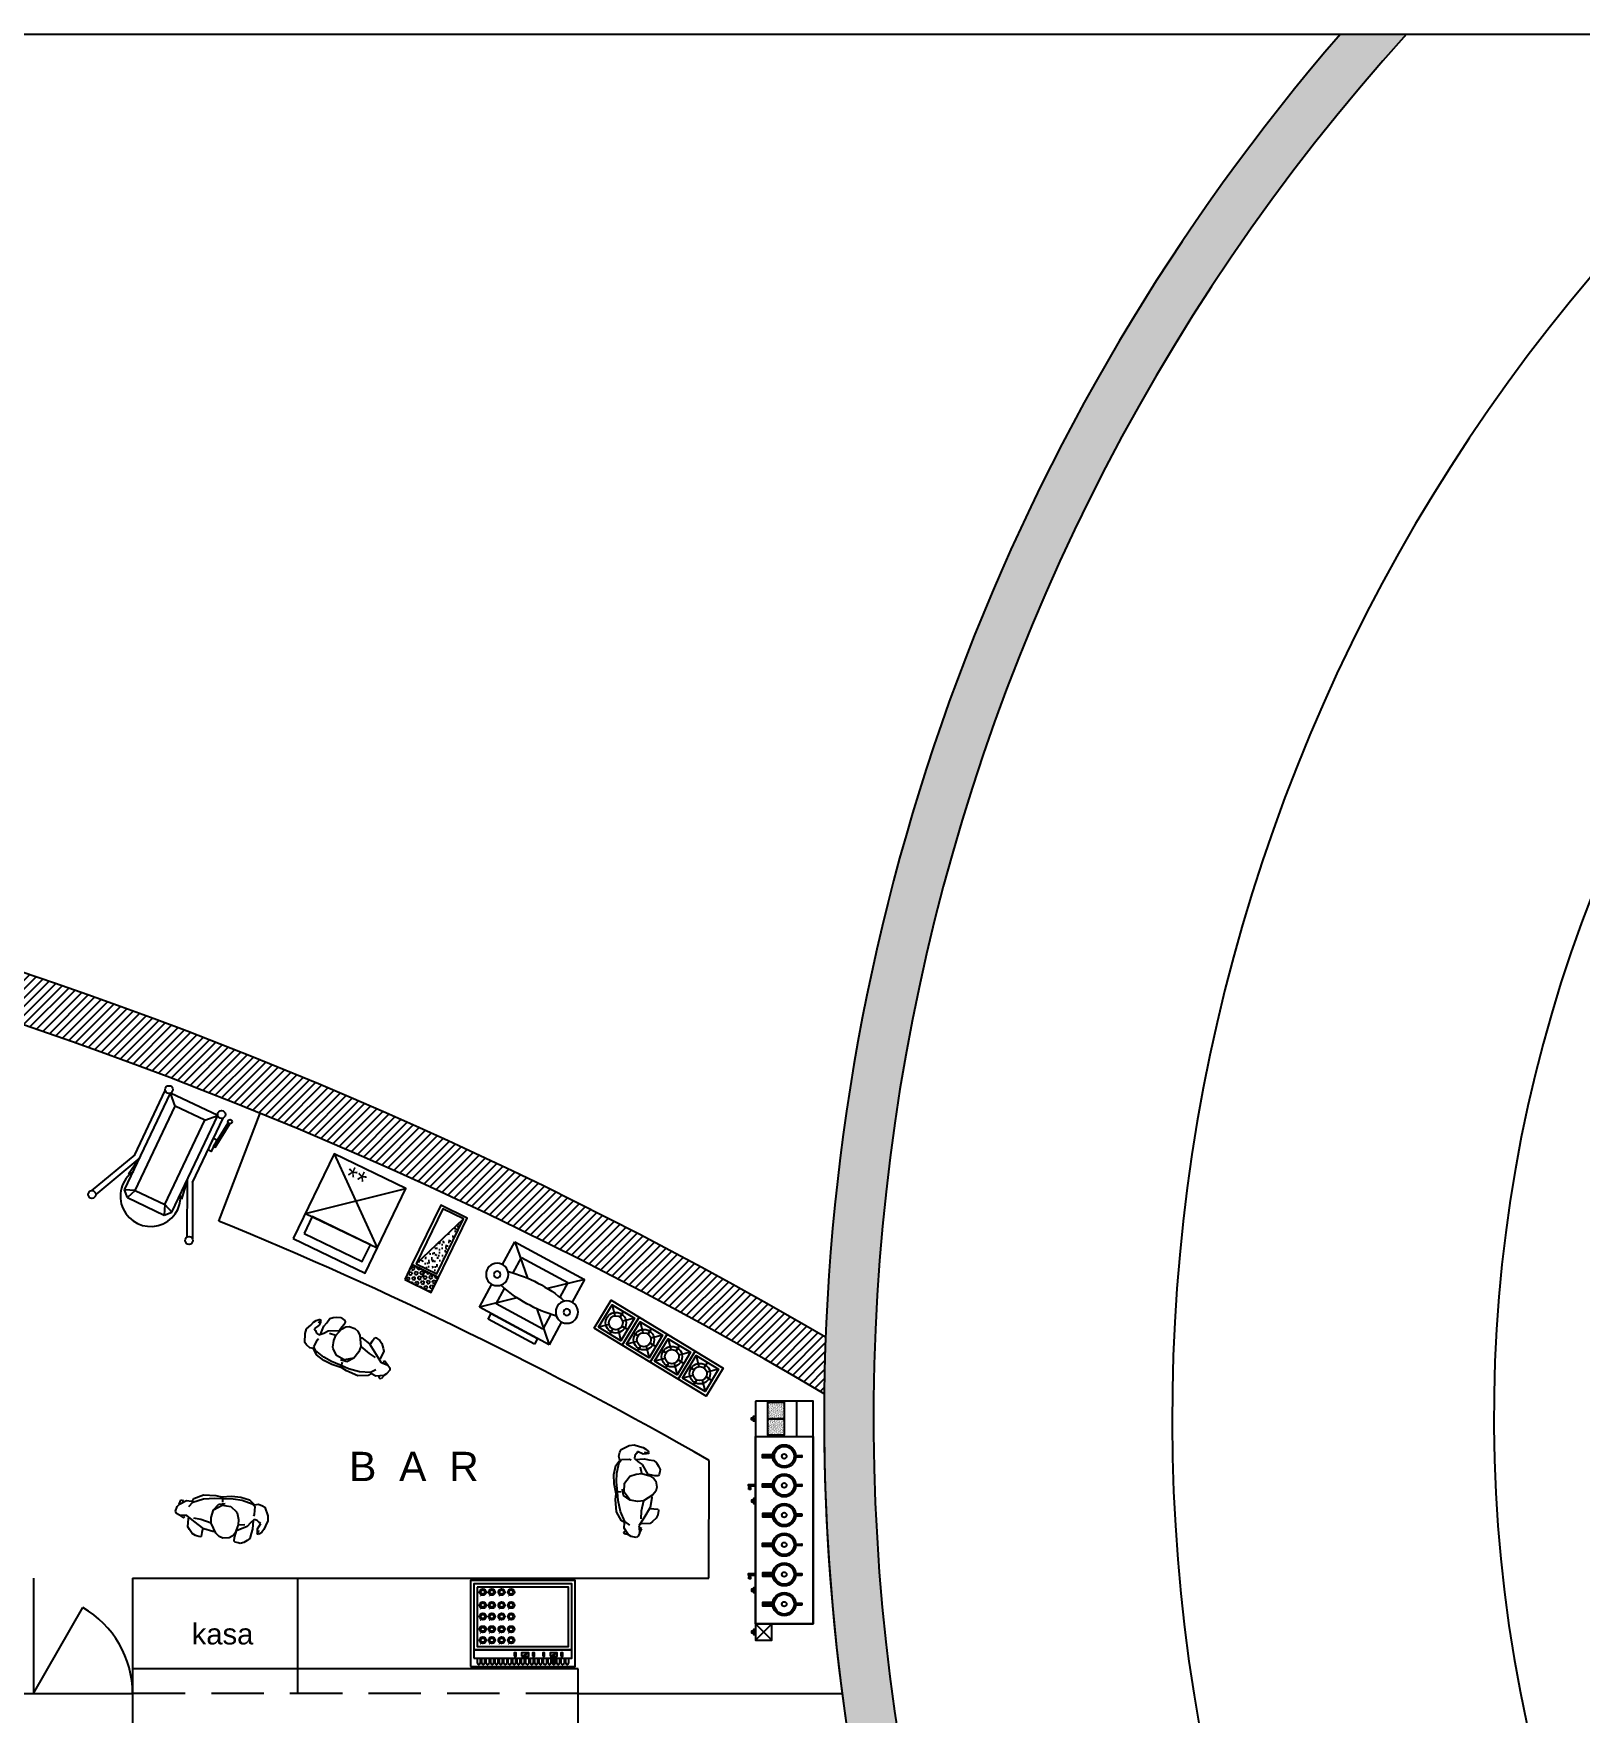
# Model space of a CAD drawing. Header units: millimetres. Extents: x 45 to 25350, y 77 to 5059.
# Drawn here: x 3188 to 4126, y 4040 to 5059 of the extents above; entities that cross this region are included whole.
import ezdxf

# ---------------------------------------------------------------- set-up
doc = ezdxf.new("R2010")
doc.units = ezdxf.units.MM
doc.header["$LTSCALE"] = 5
doc.linetypes.add('DASHED2', pattern=[9.524999999999999, 6.35, -3.175])
for name, color, linetype in [('a_p4', 4, 'Continuous'), ('a_p5', 5, 'Continuous'), ('a_p8', 8, 'Continuous'), ('str_SNL_hatch', 1, 'Continuous'), ('TEFRIS', 12, 'Continuous')]:
    doc.layers.add(name, color=color, linetype=linetype)
doc.layers.add('yazı', color=30, linetype='Continuous', lineweight=9)
doc.styles.add('25', font='arial.ttf', dxfattribs={"height": 25})
pattern_1 = [(307.5000000000001, (-5271.467600900696, -9964.494022934996), (0.9634118845065792, 0.03149667905480478), [0, -0.76, 0, -0.85, 0, -0.8125]), (277.5000000000001, (-5271.467600900696, -9964.494022934996), (1.411073032614871, -0.8848883526338623), [0, -0.4099999999999999, 0, -0.6849999999999999, 0, -0.2625]), (237.5, (-5271.467600900696, -9963.879022934994), (0.002829526768483397, -1.557070930875746), [0, -0.25, 0, -0.9, 0, -1.175]), (227.5, (-5271.467600900696, -9963.879022934994), (0.4388377824671257, -1.503063302286145), [0, -0.125, 0, -0.59, 0, -0.675])]

# ---------------------------------------------------------------- blocks, each defined once
blk = doc.blocks.new('cfcfcfcfc')
for p, q in [((220711.7594603094, -32190.0457882386), (220712.4235485416, -32187.41473156544)), ((220711.8576266333, -32189.90763217998), (220715.9147011692, -32187.4020147455)), ((220712.4235485416, -32187.41473156544), (220713.4814472586, -32187.12096912736)), ((220713.4814472586, -32187.12096912736), (220713.9541769376, -32187.65266323234)), ((220713.9541769376, -32187.65266323234), (220713.8668504294, -32188.63741884187)), ((220715.9147011692, -32187.4020147455), (220719.0069831167, -32187.53506697623)), ((220717.6637711413, -32190.88819976426), (220719.9005096011, -32187.92203933416)), ((220719.0069831167, -32187.53506697623), (220719.7318549512, -32186.9712852369)), ((220719.7318549512, -32186.9712852369), (220720.2749638649, -32185.75696089601)), ((220719.9005096011, -32187.92203933416), (220726.1268966023, -32185.39550769543)), ((220720.2749638649, -32185.75696089601), (220725.9542898391, -32182.87465660645)), ((220725.9542898391, -32182.87465660645), (220733.3866603464, -32182.47514965081)), ((220726.1268966023, -32185.39550769543), (220732.8165091297, -32184.1364172318)), ((220732.8165091297, -32184.1364172318), (220737.8219944573, -32183.93598147585)), ((220732.8224155314, -32191.37417818771), (220735.6311020153, -32187.55262817802)), ((220732.8224155314, -32191.37417818771), (220737.742761542, -32187.89522935108)), ((220733.3866603464, -32182.47514965081), (220736.777211783, -32182.95759633459)), ((220735.6311020153, -32187.55262817802), (220739.5300722105, -32186.90010627503)), ((220736.777211783, -32182.95759633459), (220742.95946879, -32181.96910738868)), ((220737.8219944573, -32183.93598147585), (220736.777211783, -32182.95759633459)), ((220737.742761542, -32187.89522935108), (220743.0340808277, -32188.22854869153)), ((220737.8219944573, -32183.93598147585), (220744.0632200101, -32183.47591673069)), ((220738.0080686045, -32186.0885782749), (220737.8219944573, -32183.93598147585)), ((220742.95946879, -32181.96910738868), (220748.5391777823, -32182.01586095586)), ((220743.0340808277, -32188.22854869153), (220746.6937807411, -32191.12839707358)), ((220744.0632200101, -32183.47591673069), (220749.4079694115, -32183.76417317112)), ((220748.5391777823, -32182.01586095586), (220753.9573235751, -32183.21392546567)), ((220749.4079694115, -32183.76417317112), (220755.6788254841, -32185.36761916723)), ((220753.9573235751, -32183.21392546567), (220757.2069877654, -32185.81054377627)), ((220755.6788254841, -32185.36761916723), (220757.5390876795, -32186.9210403411)), ((220757.2069877654, -32185.81054377627), (220759.5368211494, -32185.26620656288)), ((220757.5390876795, -32186.9210403411), (220757.565310262, -32191.65133890051)), ((220759.5368211494, -32185.26620656288), (220762.0305721079, -32185.96768868259)), ((220762.0305721079, -32185.96768868259), (220763.5952331154, -32186.72002275863)), ((220763.5952331154, -32186.72002275863), (220765.8696190244, -32191.70736428177)), ((220710.044569187, -32194.43236027706), (220710.7236687546, -32191.48702913396)), ((220710.7155692581, -32195.72071388726), (220710.044569187, -32194.43236027706)), ((220712.5535862284, -32196.65458864389), (220710.7155692581, -32195.72071388726)), ((220710.7236687546, -32191.48702913396), (220711.8576266333, -32189.90763217998)), ((220716.2354970942, -32196.40558305591), (220712.5535862284, -32196.65458864389)), ((220712.5535862284, -32196.65458864389), (220713.9512054443, -32197.30005128526)), ((220713.9512054443, -32197.30005128526), (220715.0953833433, -32198.00526553469)), ((220715.0953833433, -32198.00526553469), (220715.8861379908, -32197.12509693737)), ((220715.8861379908, -32197.12509693737), (220715.2517741084, -32196.46312554642)), ((220717.1316978563, -32196.35316014449), (220716.2354970942, -32196.40558305591)), ((220721.7129820531, -32199.35929380411), (220717.1316978563, -32196.35316014449)), ((220718.2746993256, -32203.17274726926), (220718.2926856884, -32197.96525876464)), ((220718.2926856884, -32197.96525876464), (220718.4305698325, -32197.20545015672)), ((220725.799096367, -32197.99311226522), (220721.3358221546, -32197.50822698984)), ((220728.0483852127, -32203.44546518893), (220721.7129820531, -32199.35929380411)), ((220732.1204645984, -32199.47548777393), (220725.799096367, -32197.99311226522)), ((220731.7884113461, -32196.07530008616), (220732.8224155314, -32191.37417818771)), ((220732.1204645984, -32199.47548777393), (220731.7884113461, -32196.07530008616)), ((220746.6937807411, -32191.12839707358), (220747.2126206226, -32191.69159516854)), ((220748.6341697503, -32198.89075630736), (220747.1757032005, -32203.81334139438)), ((220747.2126206226, -32191.69159516854), (220748.4009474103, -32195.56854311766)), ((220754.1041920916, -32199.31685331707), (220747.9888946306, -32202.58489218795)), ((220748.4009474103, -32195.56854311766), (220748.6341697503, -32198.89075630736)), ((220748.6341697503, -32198.89075630736), (220752.6404006589, -32198.1884012109)), ((220755.8409037825, -32196.8505739995), (220754.1041920916, -32199.31685331707)), ((220758.0017852365, -32194.72490876286), (220755.8409037825, -32196.8505739995)), ((220757.565310262, -32191.65133890051), (220757.2224796502, -32192.68500292911)), ((220757.3679090977, -32195.34845452501), (220757.5138719996, -32198.0216760121)), ((220757.5138719996, -32198.0216760121), (220757.5725187139, -32200.70219444902)), ((220759.7930471205, -32195.02905559989), (220758.0017852365, -32194.72490876286)), ((220761.1165298869, -32196.22083149447), (220759.7930471205, -32195.02905559989)), ((220760.4124019521, -32200.13826749152), (220762.1598653195, -32196.70955074792)), ((220762.1598653195, -32196.70955074792), (220761.1165298869, -32196.22083149447)), ((220765.03464594, -32197.91603382283), (220764.4133302343, -32200.07951855504)), ((220766.2937965617, -32194.63580236641), (220765.03464594, -32197.91603382283)), ((220765.8696190244, -32191.70736428177), (220766.2937965617, -32194.63580236641)), ((220719.5314209799, -32204.6209348009), (220718.2746993256, -32203.17274726926)), ((220721.4273792493, -32206.79556692734), (220719.5314209799, -32204.6209348009)), ((220723.4265145014, -32207.8836451753), (220721.4273792493, -32206.79556692734)), ((220726.0843847114, -32208.44645878991), (220723.4265145014, -32207.8836451753)), ((220726.9369413852, -32208.15753894643), (220726.0843847114, -32208.44645878991)), ((220727.1671751442, -32205.71453262093), (220726.9369413852, -32208.15753894643)), ((220727.4758861059, -32203.08509017261), (220727.1671751442, -32205.71453262093)), ((220733.7687228632, -32204.53547764754), (220728.0483852127, -32203.44546518893)), ((220735.5977304379, -32205.19788288257), (220732.1204645984, -32199.47548777393)), ((220735.0854600902, -32204.35486038517), (220733.7687228632, -32204.53547764754)), ((220737.7495383262, -32207.07706957379), (220735.5977304379, -32205.19788288257)), ((220740.2112616435, -32207.83562495899), (220737.7495383262, -32207.07706957379)), ((220743.9085217413, -32207.3419521817), (220740.2112616435, -32207.83562495899)), ((220745.5662181176, -32206.14651541152), (220743.9085217413, -32207.3419521817)), ((220747.1757032005, -32203.81334139438), (220745.5662181176, -32206.14651541152)), ((220747.0926012821, -32206.85673153693), (220747.729048042, -32204.03755728992)), ((220747.11124633, -32209.07355060759), (220747.0926012821, -32206.85673153693)), ((220747.7400883506, -32209.48084452511), (220747.11124633, -32209.07355060759)), ((220747.9888946306, -32202.58489218795), (220747.5206385383, -32202.64912302418)), ((220747.729048042, -32204.03755728992), (220747.9888946306, -32202.58489218795)), ((220749.7212384248, -32209.795235757), (220747.7400883506, -32209.48084452511)), ((220752.9845143159, -32209.18560371951), (220750.8239582654, -32210.02005373414)), ((220754.9585909721, -32207.88441004181), (220752.9845143159, -32209.18560371951)), ((220756.3924650574, -32206.47670697385), (220754.9585909721, -32207.88441004181)), ((220756.8570949709, -32203.33446176977), (220756.3924650574, -32206.47670697385)), ((220757.5725187139, -32200.70219444902), (220756.8570949709, -32203.33446176977)), ((220760.5550243759, -32201.82991804888), (220760.4124019521, -32200.13826749152)), ((220760.7862783664, -32202.66187759706), (220760.5550243759, -32201.82991804888)), ((220760.6780010334, -32203.39609870698), (220760.7911674885, -32203.02058416956)), ((220761.567754635, -32203.40197091321), (220760.6780010334, -32203.39609870698)), ((220760.7911674885, -32203.02058416956), (220761.2014847836, -32201.94503817083)), ((220761.2014847836, -32201.94503817083), (220761.3932582805, -32200.9363809408)), ((220762.052268826, -32203.07349535202), (220761.567754635, -32203.40197091321)), ((220763.346100725, -32201.82771435259), (220762.052268826, -32203.07349535202)), ((220764.4133302343, -32200.07951855504), (220763.346100725, -32201.82771435259)), ((220750.8239582654, -32210.02005373414), (220749.7212384248, -32209.795235757))]:
    blk.add_line(p, q)
blk = doc.blocks.new('affasfsdfsfdsfads')
at = {"layer": 'TEFRIS'}
for p, q in [((-1710.916468906132, -13877.91754795206), (-1710.316025519135, -13813.00050592641)), ((-1678.5840495129, -13813.2940075179), (-1710.316025519135, -13813.00050592641)), ((-1704.481854846931, -13818.94360926212), (-1710.316025519135, -13813.00050592641)), ((-1684.527152848612, -13819.1281781901), (-1678.5840495129, -13813.2940075179)), ((-1679.184492899897, -13878.21104954355), (-1678.5840495129, -13813.2940075179)), ((-1675.450147574202, -13856.49494300664), (-1675.050867310526, -13813.32668731695)), ((-1673.045080965226, -13831.28741549972), (-1671.012631936398, -13814.59722992396)), ((-1671.875939984326, -13831.42978776037), (-1669.843490955497, -13814.73960218461)), ((-1705.006045369472, -13875.61655948223), (-1704.481854846931, -13818.94360926212)), ((-1684.527152848612, -13819.1281781901), (-1704.481854846931, -13818.94360926212)), ((-1685.051343371153, -13875.80112841021), (-1684.527152848612, -13819.1281781901)), ((-1671.875939984326, -13831.42978776037), (-1673.046297696912, -13831.41896265918)), ((-1714.248487985185, -13856.13608181705), (-1729.092561329926, -13886.851349213)), ((-1710.716815507513, -13856.33198576686), (-1725.628563190543, -13887.7111873772)), ((-1710.716815507513, -13856.33198576686), (-1712.766169898668, -13868.24723648735)), ((-1678.984839501278, -13856.62548735834), (-1664.656070666131, -13888.27514606636)), ((-1678.984839501278, -13856.62548735834), (-1677.156234603982, -13868.57660685747)), ((-1675.450147574202, -13856.49494300664), (-1661.17676056965, -13887.47952930511)), ((-1705.006045369472, -13875.61655948223), (-1710.916468906132, -13877.91754795206)), ((-1707.415966502809, -13881.48340995349), (-1710.916468906132, -13877.91754795206)), ((-1705.006045369472, -13875.61655948223), (-1707.415966502809, -13881.48340995349)), ((-1705.006045369472, -13875.61655948223), (-1685.051343371153, -13875.80112841021)), ((-1685.051343371153, -13875.80112841021), (-1682.750354901324, -13881.71155194687)), ((-1685.051343371153, -13875.80112841021), (-1679.184492899897, -13878.21104954355)), ((-1682.750354901324, -13881.71155194687), (-1679.184492899897, -13878.21104954355)), ((-1707.415966502809, -13881.48340995349), (-1682.750354901324, -13881.71155194687))]:
    blk.add_line(p, q, dxfattribs=at)
blk.add_lwpolyline([(-1714.248487985185, -13856.13608181705), (-1713.849207721509, -13812.96782612736)], dxfattribs=at)
blk.add_lwpolyline([(-1675.248188841651, -13834.66013923931), (-1675.176196104172, -13826.87663180854), (-1673.00446967709, -13826.89671896487), (-1673.076462414569, -13834.68022639564)], close=True, dxfattribs=at)
for centre, radius in [((-1712.068206183457, -13811.42617911952), 2.355555555555555), ((-1676.803047974848, -13811.75236051006), 2.355555555555555), ((-1670.291744379408, -13813.54899947586), 1.272189428563768), ((-1727.730968824853, -13888.77351149164), 2.355555555555555), ((-1662.573674758553, -13889.37617706475), 2.355555555555555)]:
    blk.add_circle(centre, radius, dxfattribs=at)
blk.add_arc((-1695.020503062635, -13874.82323928098), 18.29847494544465, 149.5938047234764, 29.34632286643378, dxfattribs=at)
blk = doc.blocks.new('adfadsdsf')
at = {"layer": 'TEFRIS'}
h = blk.add_hatch(dxfattribs=at)
h.set_pattern_fill('AR-SAND', color=256, scale=0.5, angle=-89.99999999999997, style=0)
h.set_pattern_definition(pattern_1)
h.paths.add_polyline_path([(-1305.153145303185, -14192.14640939254), (-1305.153145303185, -14182.10565751665), (-1315.193897179081, -14182.10565751665), (-1315.193897179081, -14192.14640939254)])
h = blk.add_hatch(dxfattribs=at)
h.set_pattern_fill('AR-SAND', color=256, scale=0.5, angle=-89.99999999999997, style=0)
h.set_pattern_definition(pattern_1)
h.paths.add_polyline_path([(-1315.193897179081, -14202.18716126844), (-1305.153145303186, -14202.18716126844), (-1305.153145303186, -14192.14640939254), (-1315.193897179081, -14192.14640939254)])
for points in [[(-1312.080518351982, -14215.94267727355, -0.0722128195655684), (-1312.080518351982, -14213.93120751956), (-1318.344069815121, -14213.93120751956), (-1318.344069815121, -14215.94267727355)], [(-1312.102583508212, -14233.56767727355, -0.0722128195655684), (-1312.102583508212, -14231.55620751956), (-1318.36613497135, -14231.55620751956), (-1318.36613497135, -14233.56767727355)], [(-1318.36613497135, -14249.55620751956), (-1318.36613497135, -14251.56767727355), (-1312.102583508212, -14251.56767727355, -0.0722128195655684), (-1312.102583508212, -14249.55620751956)], [(-1312.102583508212, -14269.56767727355, -0.0722128195655684), (-1312.102583508212, -14267.55620751956), (-1318.36613497135, -14267.55620751956), (-1318.36613497135, -14269.56767727355)], [(-1318.36613497135, -14285.55620751956), (-1318.36613497135, -14287.56767727355), (-1312.102583508212, -14287.56767727355, -0.0722128195655684), (-1312.102583508212, -14285.55620751956)], [(-1318.36613497135, -14303.55620751956), (-1318.36613497135, -14305.56767727355), (-1312.102583508212, -14305.56767727355, -0.0722128195655684), (-1312.102583508212, -14303.55620751956)]]:
    blk.add_hatch(color=256, dxfattribs=at).paths.add_polyline_path(points)
for p, q in [((-1322.675210459415, -14202.93694239656), (-1322.675210459415, -14316.43694239656)), ((-1322.653145303186, -14232.01629133503), (-1322.653145303186, -14233.10759345808)), ((-1322.653145303186, -14286.01629133503), (-1322.653145303186, -14287.10759345808)), ((-1312.675210459415, -14316.43694239656), (-1322.675210459415, -14326.43694239656)), ((-1312.675210459415, -14326.43694239656), (-1322.675210459415, -14316.43694239656))]:
    blk.add_line(p, q, dxfattribs=at)
for points in [[(-1322.675210459415, -14181.43694239656), (-1322.675210459415, -14316.43694239656), (-1287.675210459415, -14316.43694239656), (-1287.675210459415, -14181.43694239656)], [(-1305.153145303186, -14182.10565751665), (-1305.153145303186, -14192.14640939254), (-1315.193897179081, -14192.14640939254), (-1315.193897179081, -14182.10565751665)], [(-1297.675210459415, -14181.43694239656), (-1297.675210459415, -14202.93694239656), (-1287.675210459415, -14202.93694239656), (-1287.675210459415, -14181.43694239656)], [(-1323.841610459416, -14191.5904650309), (-1323.841610459416, -14192.75686503089), (-1325.008010459415, -14192.75686503089), (-1325.008010459415, -14191.5904650309)], [(-1322.675210459415, -14190.7156650309), (-1322.675210459415, -14193.6316650309), (-1323.841610459416, -14193.6316650309), (-1323.841610459416, -14190.7156650309)], [(-1305.153145303186, -14192.14640939254), (-1305.153145303186, -14202.18716126844), (-1315.193897179081, -14202.18716126844), (-1315.193897179081, -14192.14640939254)], [(-1322.675210459415, -14316.43694239656), (-1322.675210459415, -14202.93694239656), (-1287.675210459415, -14202.93694239656), (-1287.675210459415, -14316.43694239656)], [(-1326.665177820385, -14235.1601815714), (-1326.456646827673, -14232.50042077148), (-1325.831045184756, -14232.50042077148), (-1325.622514192044, -14235.1601815714)], [(-1323.841610459416, -14242.64314716814), (-1323.841610459416, -14241.47674716815), (-1325.008010459415, -14241.47674716815), (-1325.008010459415, -14242.64314716814)], [(-1322.675210459415, -14243.51794716815), (-1322.675210459415, -14240.60194716814), (-1323.841610459416, -14240.60194716814), (-1323.841610459416, -14243.51794716815)], [(-1326.665177820385, -14289.1601815714), (-1326.456646827673, -14286.50042077148), (-1325.831045184756, -14286.50042077148), (-1325.622514192044, -14289.1601815714)], [(-1323.841610459416, -14296.64314716814), (-1323.841610459416, -14295.47674716815), (-1325.008010459415, -14295.47674716815), (-1325.008010459415, -14296.64314716814)], [(-1322.675210459415, -14297.51794716815), (-1322.675210459415, -14294.60194716814), (-1323.841610459416, -14294.60194716814), (-1323.841610459416, -14297.51794716815)], [(-1322.675210459415, -14316.43694239656), (-1322.675210459415, -14326.43694239656), (-1312.675210459415, -14326.43694239656), (-1312.675210459415, -14316.43694239656)], [(-1323.841610459416, -14322.02014239656), (-1323.841610459416, -14320.85374239656), (-1325.008010459415, -14320.85374239656), (-1325.008010459415, -14322.02014239656)], [(-1322.675210459415, -14322.89494239656), (-1322.675210459415, -14319.97894239656), (-1323.841610459416, -14319.97894239656), (-1323.841610459416, -14322.89494239656)]]:
    blk.add_lwpolyline(points, close=True, dxfattribs=at)
for points in [[(-1312.080518351982, -14215.94267727355), (-1318.344069815121, -14215.94267727355), (-1318.344069815121, -14213.93120751956), (-1312.080518351982, -14213.93120751956)], [(-1298.166837145195, -14214.49933718453), (-1294.644123919042, -14214.49933718453)], [(-1294.644123919042, -14215.37454760859), (-1298.166837145195, -14215.37454760859)], [(-1326.868011718476, -14233.10759345808), (-1326.868011718476, -14232.01629133503), (-1322.653145303186, -14232.01629133503)], [(-1326.504250478005, -14233.10759345808), (-1326.868011718476, -14233.10759345808)], [(-1322.653145303186, -14233.10759345808), (-1325.783441534424, -14233.10759345808)], [(-1312.102583508212, -14233.56767727355), (-1318.36613497135, -14233.56767727355), (-1318.36613497135, -14231.55620751956), (-1312.102583508212, -14231.55620751956)], [(-1298.188902301425, -14232.12433718453), (-1294.666189075271, -14232.12433718453)], [(-1294.666189075271, -14232.99954760859), (-1298.188902301425, -14232.99954760859)], [(-1312.102583508212, -14249.55620751956), (-1318.36613497135, -14249.55620751956), (-1318.36613497135, -14251.56767727355), (-1312.102583508212, -14251.56767727355)], [(-1294.666189075271, -14250.12433718453), (-1298.188902301425, -14250.12433718453)], [(-1298.188902301425, -14250.99954760859), (-1294.666189075271, -14250.99954760859)], [(-1312.102583508212, -14269.56767727355), (-1318.36613497135, -14269.56767727355), (-1318.36613497135, -14267.55620751956), (-1312.102583508212, -14267.55620751956)], [(-1298.188902301425, -14268.12433718453), (-1294.666189075271, -14268.12433718453)], [(-1294.666189075271, -14268.99954760859), (-1298.188902301425, -14268.99954760859)], [(-1326.868011718476, -14287.10759345808), (-1326.868011718476, -14286.01629133503), (-1322.653145303186, -14286.01629133503)], [(-1312.102583508212, -14285.55620751956), (-1318.36613497135, -14285.55620751956), (-1318.36613497135, -14287.56767727355), (-1312.102583508212, -14287.56767727355)], [(-1294.666189075271, -14286.12433718453), (-1298.188902301425, -14286.12433718453)], [(-1298.188902301425, -14286.99954760859), (-1294.666189075271, -14286.99954760859)], [(-1326.504250478005, -14287.10759345808), (-1326.868011718476, -14287.10759345808)], [(-1322.653145303186, -14287.10759345808), (-1325.783441534424, -14287.10759345808)], [(-1312.102583508212, -14303.55620751956), (-1318.36613497135, -14303.55620751956), (-1318.36613497135, -14305.56767727355), (-1312.102583508212, -14305.56767727355)], [(-1294.666189075271, -14304.12433718453), (-1298.188902301425, -14304.12433718453)], [(-1298.188902301425, -14304.99954760859), (-1294.666189075271, -14304.99954760859)]]:
    blk.add_lwpolyline(points, dxfattribs=at)
for centre, radius in [((-1305.153145303186, -14214.93694239656), 7), ((-1305.153145303186, -14214.93694239656), 6), ((-1305.153145303186, -14214.93694239656), 1.445467692938108), ((-1305.175210459415, -14232.56194239656), 7), ((-1305.175210459415, -14232.56194239656), 6), ((-1305.175210459415, -14232.56194239656), 1.445467692938108), ((-1305.175210459415, -14250.56194239656), 7), ((-1305.175210459415, -14250.56194239656), 6), ((-1305.175210459415, -14250.56194239656), 1.445467692938108), ((-1305.175210459415, -14268.56194239656), 7), ((-1305.175210459415, -14268.56194239656), 6), ((-1305.175210459415, -14268.56194239656), 1.445467692938108), ((-1305.175210459415, -14286.56194239656), 7), ((-1305.175210459415, -14286.56194239656), 6), ((-1305.175210459415, -14286.56194239656), 1.445467692938108), ((-1305.175210459415, -14304.56194239656), 7), ((-1305.175210459415, -14304.56194239656), 6), ((-1305.175210459415, -14304.56194239656), 1.445467692938108)]:
    blk.add_circle(centre, radius, dxfattribs=at)
for centre in [(-1294.644123919042, -14214.93694239656), (-1294.666189075271, -14232.56194239656), (-1294.666189075271, -14250.56194239656), (-1294.666189075271, -14268.56194239656), (-1294.666189075271, -14286.56194239656), (-1294.666189075271, -14304.56194239656)]:
    blk.add_arc(centre, 0.4376052120314853, 270, 90, dxfattribs=at)
blk = doc.blocks.new('ddert')
at = {"layer": 'TEFRIS'}
for p, q in [((-1596.077520932764, -13828.40559877195, -3.2374073969e-06), (-1600.407586688738, -13830.32250375568, -3.2374073969e-06)), ((-1578.829618100277, -13828.40559877195, -3.2374073969e-06), (-1583.159683856251, -13830.32250375568, -3.2374073969e-06))]:
    blk.add_line(p, q, dxfattribs=at)
at = {"layer": 'TEFRIS', "elevation": -3.2374073969e-06}
for points in [[(-1547.791282147818, -13822.14272881021), (-1611.291282147818, -13822.1427288102), (-1611.291282147822, -13874.1427288102), (-1547.791282147822, -13874.14272881021)], [(-1549.791282147819, -13827.14272881021), (-1609.291282147819, -13827.1427288102), (-1609.291282147819, -13832.1427288102), (-1549.791282147819, -13832.14272881021)], [(-1602.696336181411, -13828.28192617071), (-1603.871641394592, -13828.28192617071), (-1603.871641394592, -13830.38433820762), (-1602.696336181411, -13830.38433820762)], [(-1596.077520932764, -13828.40559877195), (-1600.407586688738, -13828.40559877195), (-1600.407586688738, -13830.32250375568), (-1596.077520932764, -13830.32250375568)], [(-1591.623738562105, -13828.28192617072), (-1592.799043775287, -13828.28192617072), (-1592.799043775287, -13830.38433820762), (-1591.623738562105, -13830.38433820762)], [(-1585.448433348924, -13828.28192617072), (-1586.623738562105, -13828.28192617072), (-1586.623738562105, -13830.38433820762), (-1585.448433348924, -13830.38433820762)], [(-1578.829618100277, -13828.40559877195), (-1583.159683856251, -13828.40559877195), (-1583.159683856251, -13830.32250375568), (-1578.829618100278, -13830.32250375568)], [(-1574.375835729618, -13828.28192617072), (-1575.5511409428, -13828.28192617072), (-1575.551140942801, -13830.38433820762), (-1574.375835729618, -13830.38433820762)], [(-1549.791282147819, -13832.14272881021), (-1609.291282147819, -13832.1427288102), (-1609.291282147822, -13872.1427288102), (-1549.791282147822, -13872.14272881021)], [(-1551.791282147822, -13870.14272881021), (-1551.791282147819, -13834.14272881021), (-1607.291282147819, -13834.1427288102), (-1607.291282147822, -13870.1427288102)]]:
    blk.add_lwpolyline(points, close=True, dxfattribs=at)
for points in [[(-1607.220304292429, -13827.1427288102), (-1607.220304292429, -13823.98816286068)], [(-1605.545518342182, -13823.98816286068), (-1605.545518342182, -13827.1427288102)], [(-1604.545518342182, -13827.1427288102), (-1604.545518342182, -13823.98816286068)], [(-1602.870732391935, -13823.98816286068), (-1602.870732391936, -13827.1427288102)], [(-1601.870732391936, -13827.1427288102), (-1601.870732391935, -13823.98816286068)], [(-1600.195946441689, -13823.98816286068), (-1600.195946441689, -13827.1427288102)], [(-1599.195946441689, -13827.1427288102), (-1599.195946441689, -13823.98816286068)], [(-1597.521160491442, -13823.98816286068), (-1597.521160491443, -13827.1427288102)], [(-1596.521160491443, -13827.1427288102), (-1596.521160491442, -13823.98816286068)], [(-1594.846374541196, -13823.98816286068), (-1594.846374541196, -13827.1427288102)], [(-1593.846374541196, -13827.1427288102), (-1593.846374541195, -13823.98816286068)], [(-1592.171588590949, -13823.98816286068), (-1592.171588590949, -13827.1427288102)], [(-1591.171588590949, -13827.1427288102), (-1591.171588590949, -13823.98816286068)], [(-1589.496802640703, -13823.98816286068), (-1589.496802640703, -13827.1427288102)], [(-1588.496802640703, -13827.1427288102), (-1588.496802640703, -13823.98816286068)], [(-1586.822016690456, -13823.98816286069), (-1586.822016690456, -13827.1427288102)], [(-1585.822016690456, -13827.1427288102), (-1585.822016690456, -13823.98816286069)], [(-1584.147230740209, -13823.98816286069), (-1584.14723074021, -13827.1427288102)], [(-1583.14723074021, -13827.1427288102), (-1583.147230740209, -13823.98816286069)], [(-1581.472444789963, -13823.98816286069), (-1581.472444789963, -13827.1427288102)], [(-1580.472444789963, -13827.1427288102), (-1580.472444789963, -13823.98816286069)], [(-1578.797658839716, -13823.98816286069), (-1578.797658839716, -13827.1427288102)], [(-1577.797658839716, -13827.1427288102), (-1577.797658839716, -13823.98816286069)], [(-1576.12287288947, -13823.98816286069), (-1576.12287288947, -13827.1427288102)], [(-1575.12287288947, -13827.1427288102), (-1575.12287288947, -13823.98816286069)], [(-1573.448086939223, -13823.98816286069), (-1573.448086939223, -13827.1427288102)], [(-1572.448086939223, -13827.1427288102), (-1572.448086939223, -13823.98816286069)], [(-1570.773300988976, -13823.98816286069), (-1570.773300988977, -13827.1427288102)], [(-1569.773300988977, -13827.1427288102), (-1569.773300988976, -13823.98816286069)], [(-1568.09851503873, -13823.98816286069), (-1568.09851503873, -13827.1427288102)], [(-1567.09851503873, -13827.1427288102), (-1567.09851503873, -13823.98816286069)], [(-1565.423729088483, -13823.98816286069), (-1565.423729088483, -13827.1427288102)], [(-1564.423729088483, -13827.1427288102), (-1564.423729088483, -13823.98816286069)], [(-1562.748943138237, -13823.98816286069), (-1562.748943138237, -13827.1427288102)], [(-1561.748943138237, -13827.1427288102), (-1561.748943138237, -13823.98816286069)], [(-1560.07415718799, -13823.98816286069), (-1560.07415718799, -13827.14272881021)], [(-1559.07415718799, -13827.14272881021), (-1559.07415718799, -13823.98816286069)], [(-1557.399371237743, -13823.98816286069), (-1557.399371237744, -13827.14272881021)], [(-1556.399371237744, -13827.14272881021), (-1556.399371237743, -13823.98816286069)], [(-1554.724585287497, -13823.98816286069), (-1554.724585287497, -13827.14272881021)], [(-1553.724585287497, -13827.14272881021), (-1553.724585287497, -13823.98816286069)], [(-1552.04979933725, -13823.98816286069), (-1552.049799337251, -13827.14272881021)]]:
    blk.add_lwpolyline(points, dxfattribs=at)
for points, const_width in [([(-1598.27046152258, -13827.1427288102), (-1598.270461522579, -13823.6442535386)], 1), ([(-1581.022558690093, -13827.1427288102), (-1581.022558690092, -13823.6442535386)], 1), ([(-1602.696336181411, -13829.64230999491), (-1603.871641394592, -13829.64230999491)], 0.5), ([(-1591.623738562105, -13829.64230999491), (-1592.799043775287, -13829.64230999491)], 0.5), ([(-1585.448433348924, -13829.64230999491), (-1586.623738562105, -13829.64230999491)], 0.5), ([(-1574.375835729618, -13829.64230999491), (-1575.5511409428, -13829.64230999491)], 0.5), ([(-1571.386063909901, -13836.27901723975), (-1570.803514546514, -13835.33060213408)], 0.5), ([(-1565.649769723744, -13836.27901723975), (-1565.067220360356, -13835.33060213408)], 0.5), ([(-1559.711321292606, -13836.27901723975), (-1559.128771929219, -13835.33060213408)], 0.5), ([(-1554.267748797964, -13836.27901723975), (-1553.685199434577, -13835.33060213408)], 0.5), ([(-1571.386063909902, -13842.87350198154), (-1570.803514546514, -13841.92508687586)], 0.5), ([(-1565.649769723744, -13842.87350198154), (-1565.067220360357, -13841.92508687586)], 0.5), ([(-1559.711321292606, -13842.87350198154), (-1559.128771929219, -13841.92508687586)], 0.5), ([(-1554.267748797965, -13842.87350198154), (-1553.685199434577, -13841.92508687587)], 0.5), ([(-1571.386063909902, -13850.6497212185), (-1570.803514546515, -13849.70130611283)], 0.5), ([(-1571.386063909903, -13857.57675861088), (-1570.803514546515, -13856.62834350521)], 0.5), ([(-1565.649769723745, -13850.6497212185), (-1565.067220360357, -13849.70130611283)], 0.5), ([(-1565.649769723745, -13857.57675861088), (-1565.067220360358, -13856.62834350521)], 0.5), ([(-1559.711321292607, -13850.6497212185), (-1559.12877192922, -13849.70130611283)], 0.5), ([(-1559.711321292608, -13857.57675861088), (-1559.12877192922, -13856.62834350521)], 0.5), ([(-1554.267748797966, -13850.64972121851), (-1553.685199434578, -13849.70130611283)], 0.5), ([(-1554.267748797966, -13857.57675861088), (-1553.685199434578, -13856.62834350521)], 0.5), ([(-1571.386063909903, -13865.47045955795), (-1570.803514546516, -13864.52204445228)], 0.5), ([(-1565.649769723746, -13865.47045955795), (-1565.067220360358, -13864.52204445228)], 0.5), ([(-1559.711321292608, -13865.47045955795), (-1559.128771929221, -13864.52204445228)], 0.5), ([(-1554.267748797967, -13865.47045955795), (-1553.685199434579, -13864.52204445228)], 0.5)]:
    blk.add_lwpolyline(points, dxfattribs=dict(at, const_width=const_width))
at = {"layer": 'TEFRIS'}
for centre, radius in [((-1572.454079099665, -13838.01778129353, -3.2374073969e-06), 1.97873943567356), ((-1572.454079099665, -13838.01778129353, -3.2374073969e-06), 1.236714920307349), ((-1566.717784913507, -13838.01778129353, -3.2374073969e-06), 1.97873943567356), ((-1566.717784913507, -13838.01778129353, -3.2374073969e-06), 1.236714920307349), ((-1560.779336482369, -13838.01778129353, -3.2374073969e-06), 1.97873943567356), ((-1560.779336482369, -13838.01778129353, -3.2374073969e-06), 1.236714920307349), ((-1555.335763987728, -13838.01778129353, -3.2374073969e-06), 1.97873943567356), ((-1555.335763987728, -13838.01778129353, -3.2374073969e-06), 1.236714920307349), ((-1572.454079099665, -13844.61226603532, -3.2374073969e-06), 1.97873943567356), ((-1572.454079099665, -13844.61226603532, -3.2374073969e-06), 1.236714920307349), ((-1566.717784913508, -13844.61226603532, -3.2374073969e-06), 1.97873943567356), ((-1566.717784913508, -13844.61226603532, -3.2374073969e-06), 1.236714920307349), ((-1560.77933648237, -13844.61226603532, -3.2374073969e-06), 1.97873943567356), ((-1560.77933648237, -13844.61226603532, -3.2374073969e-06), 1.236714920307349), ((-1555.335763987728, -13844.61226603532, -3.2374073969e-06), 1.97873943567356), ((-1555.335763987728, -13844.61226603532, -3.2374073969e-06), 1.236714920307349), ((-1572.454079099665, -13852.38848527229, -3.2374073969e-06), 1.97873943567356), ((-1572.454079099666, -13859.31552266466, -3.2374073969e-06), 1.97873943567356), ((-1572.454079099665, -13852.38848527229, -3.2374073969e-06), 1.236714920307349), ((-1572.454079099666, -13859.31552266466, -3.2374073969e-06), 1.236714920307349), ((-1566.717784913508, -13852.38848527229, -3.2374073969e-06), 1.97873943567356), ((-1566.717784913508, -13859.31552266466, -3.2374073969e-06), 1.97873943567356), ((-1566.717784913508, -13852.38848527229, -3.2374073969e-06), 1.236714920307349), ((-1566.717784913508, -13859.31552266466, -3.2374073969e-06), 1.236714920307349), ((-1560.77933648237, -13852.38848527229, -3.2374073969e-06), 1.97873943567356), ((-1560.779336482371, -13859.31552266466, -3.2374073969e-06), 1.97873943567356), ((-1560.77933648237, -13852.38848527229, -3.2374073969e-06), 1.236714920307349), ((-1560.779336482371, -13859.31552266466, -3.2374073969e-06), 1.236714920307349), ((-1555.335763987729, -13852.38848527229, -3.2374073969e-06), 1.97873943567356), ((-1555.335763987729, -13859.31552266466, -3.2374073969e-06), 1.97873943567356), ((-1555.335763987729, -13852.38848527229, -3.2374073969e-06), 1.236714920307349), ((-1555.335763987729, -13859.31552266466, -3.2374073969e-06), 1.236714920307349), ((-1572.454079099667, -13867.20922361173, -3.2374073969e-06), 1.97873943567356), ((-1572.454079099667, -13867.20922361173, -3.2374073969e-06), 1.236714920307349), ((-1566.717784913509, -13867.20922361173, -3.2374073969e-06), 1.97873943567356), ((-1566.717784913509, -13867.20922361173, -3.2374073969e-06), 1.236714920307349), ((-1560.779336482371, -13867.20922361173, -3.2374073969e-06), 1.97873943567356), ((-1560.779336482371, -13867.20922361173, -3.2374073969e-06), 1.236714920307349), ((-1555.33576398773, -13867.20922361173, -3.2374073969e-06), 1.97873943567356), ((-1555.33576398773, -13867.20922361173, -3.2374073969e-06), 1.236714920307349)]:
    blk.add_circle(centre, radius, dxfattribs=at)
for centre in [(-1606.382911317305, -13823.98816286068, -3.2374073969e-06), (-1603.708125367059, -13823.98816286068, -3.2374073969e-06), (-1601.033339416812, -13823.98816286068, -3.2374073969e-06), (-1598.358553466565, -13823.98816286068, -3.2374073969e-06), (-1595.683767516319, -13823.98816286068, -3.2374073969e-06), (-1593.008981566072, -13823.98816286068, -3.2374073969e-06), (-1590.334195615826, -13823.98816286068, -3.2374073969e-06), (-1587.659409665579, -13823.98816286068, -3.2374073969e-06), (-1584.984623715333, -13823.98816286069, -3.2374073969e-06), (-1582.309837765086, -13823.98816286069, -3.2374073969e-06), (-1579.635051814839, -13823.98816286069, -3.2374073969e-06), (-1576.960265864593, -13823.98816286069, -3.2374073969e-06), (-1574.285479914346, -13823.98816286069, -3.2374073969e-06), (-1571.6106939641, -13823.98816286069, -3.2374073969e-06), (-1568.935908013853, -13823.98816286069, -3.2374073969e-06), (-1566.261122063607, -13823.98816286069, -3.2374073969e-06), (-1563.58633611336, -13823.98816286069, -3.2374073969e-06), (-1560.911550163113, -13823.98816286069, -3.2374073969e-06), (-1558.236764212867, -13823.98816286069, -3.2374073969e-06), (-1555.56197826262, -13823.98816286069, -3.2374073969e-06), (-1552.887192312374, -13823.98816286069, -3.2374073969e-06)]:
    blk.add_arc(centre, 0.8373929751232934, 0, 180, dxfattribs=at)

msp = doc.modelspace()

# ---------------------------------------------------------------- hatches: boundary and pattern name
at = {"ltscale": 0.5}
h = msp.add_hatch(dxfattribs=at)
h.set_pattern_fill('ANSI31', color=251, scale=30)
h.set_pattern_definition([(45, (4948.329746808824, 18410.99670401237), (-2.651650429449553, 2.651650429449553), [])])
h.paths.add_polyline_path([(2431.486155899398, 4094.473798604973), (2691.447399193577, 4098.962894973389), (2691.08477824942, 4119.959763931693), (2398.164272340948, 4114.901516161213), (2389.854043974033, 4595.080195938081, -0.1308454322229483), (3667.335358769978, 4233.912358695998, -0.4909207448592173), (3667.414573744879, 4233.948454585017, -0.006684101993537171), (3668.266443438999, 4268.185666888285, 0.1322383616202147), (2359.325386669248, 4625.367307000924), (2380.027996433125, 3429.136423150405), (2827.169734509644, 3170.979020306026), (2842.169734509643, 3196.959782419557), (2698.297837466623, 3280.024260906164), (2765.833790663774, 3396.999963181226), (2939.038871420722, 3296.99996318133), (2939.048944322185, 3297.017409958444), (2950.038871420758, 3316.052522064658), (2758.647257184366, 3426.552522064159), (2688.120858037812, 3425.334648975542), (2443.157376879983, 3421.104538903266, -1.051942291180015e-05), (2439.084777536027, 3655.539565138737), (2699.046021715894, 3660.028661522418), (2698.681746515602, 3681.025501914497), (2438.720502414897, 3676.536405532141, -1.875340690050061e-05)])
at = {"layer": 'str_SNL_hatch'}
h = msp.add_hatch(dxfattribs=at)
h.set_pattern_fill('ANSI33', color=256, scale=100, style=0)
h.set_pattern_definition([(45, (3667.329746836043, 3464.333392347588), (-17.67766952966369, 17.67766952966369), []), (45, (3685.007416336044, 3464.333392347588), (-17.67766952966369, 17.67766952966369), [12.5, -6.25])])
edge = h.paths.add_edge_path()
edge.add_line((5968.550994844639, 3475.078281215538), (5968.55099484464, 3495.224927575026))
edge.add_arc((4948.329746826153, 4219.206698800559), 1250.99999999011, 323.89375706561265, 324.63926411259865, ccw=False)
edge.add_line((5959.044773008722, 3482.011924114773), (5968.550994844639, 3475.078281215538))
edge = h.paths.add_edge_path()
edge.add_line((4020.316532999329, 5058.130101107387), (3980.255098335021, 5058.130101107387))
edge.add_arc((4948.329746821815, 4219.206698799693), 1280.999999993109, 139.0881391513615, 199.9352090622587)
edge.add_line((3744.08882777304, 3782.440389578267), (3772.291191223983, 3792.669108766086))
edge.add_arc((4948.329746826153, 4219.206698800559), 1250.99999999011, 137.8864369921486, 199.9352090622411, ccw=False)
edge = h.paths.add_edge_path()
edge.add_line((5916.404395308609, 5058.130101107387), (5876.342960652979, 5058.130101107387))
edge.add_arc((4948.329746826153, 4219.206698800559), 1250.99999999011, 35.36073588740129, 42.11356300785138, ccw=False)
edge.add_line((5968.550994844639, 4943.188470026091), (5968.550994844638, 4993.874114575714))
edge.add_arc((4948.329746821815, 4219.206698799693), 1280.999999993109, 37.20988071160129, 40.9118608486385)
at = {"layer": 'TEFRIS'}
h = msp.add_hatch(dxfattribs=at)
h.set_pattern_fill('AR-CONC', color=256, angle=-25.8939872348265, style=0)
h.set_pattern_definition([(24.1060127651735, (-2302.916211095426, 2740.754183398503), (6.178455310833683, -3.696848654051863), [0.75, -8.25]), (329.1060127651735, (-2302.916211095426, 2740.754183398503), (2.036666579906456, 7.372684931573326), [0.6, -6.599999999999998]), (74.55741276517351, (-2302.401339816458, 2740.446112726775), (8.2151246889124, 3.675829842968473), [0.6374019, -7.011421119999997]), (20.29021276517349, (-2302.042796327275, 2742.553390624691), (8.878105276244417, -6.149735498500923), [1.125, -12.375]), (70.74161276517349, (-2301.302954546061, 2742.040912203982), (12.66230414119313, 4.681458511088879), [0.9561028799999997, -10.51713]), (325.2902127651737, (-2302.042796327275, 2742.553390624691), (12.6623004885442, 4.68146839920789), [0.9, -9.9]), (355.1060127651735, (-2301.361546406218, 2741.666881434068), (3.611530982456133, -6.22871126009975), [0.75, -8.25]), (300.1060127651735, (-2301.361546406218, 2741.666881434068), (5.355657309530333, 5.460899984510847), [0.6, -6.599999999999998]), (45.55741276517352, (-2301.060585821793, 2741.147821969727), (8.96718761978988, -0.7678182599565915), [0.6374019000000001, -7.011421119999998]), (11.6060127651735, (-2302.916211095426, 2740.754183398503), (1.563162538597837, 2.941622150774019), [0, -6.519999999999998, 0, -6.7, 0, -6.625]), (341.6060127651735, (-2302.916211095426, 2740.754183398503), (4.089008133232472, 2.399297915299119), [0, -3.819999999999998, 0, -6.37, 0, -2.524999999999999]), (301.6060127651735, (-2304.922327152626, 2741.728040864991), (4.703787132985707, -2.534146437670505), [0, -2.5, 0, -7.799999999999998, 0, -10.35]), (291.6060127651735, (-2305.821930765723, 2742.164748249068), (5.683529700147448, -1.646269026478317), [0, -3.25, 0, -5.179999999999998, 0, -7.349999999999998])])
h.paths.add_polyline_path([(3448.79423570997, 4339.962461194587), (3420.041611915829, 4312.791030887138), (3432.636062499159, 4306.677127510073)])
h = msp.add_hatch(dxfattribs=at)
h.set_pattern_fill('HEX', color=256, scale=8, angle=-25.8939872348265, style=0)
h.set_pattern_definition([(334.1060127651735, (-2302.916211095426, 2740.754183398503), (0.7563993774483322, 1.55815916494087), [1, -2]), (94.10601276517347, (-2302.916211095426, 2740.754183398503), (-1.727605108702505, -0.1240185061934455), [0.9999999999999998, -1.999999999999999]), (34.1060127651735, (-2302.016607482331, 2740.317476014427), (-0.971205731254173, 1.434140658747424), [1, -2])])
h.paths.add_polyline_path([(3429.223307236972, 4295.423157731548), (3433.590381077731, 4304.419193862497), (3417.517688688552, 4312.221589657893), (3413.150614847792, 4303.225553526943)])

# ---------------------------------------------------------------- linework, layer by layer
at = {"ltscale": 0.5}
msp.add_lwpolyline([(95.66372035414307, 5058.130101107387), (5968.550994844639, 5058.130101107387), (5968.550994844639, 169.2944887084452), (95.66372035414307, 169.2944887084452)], close=True, dxfattribs=at)
for radius, start, end in [(2609.919719390652, 59.67083996136562, 89.80281251495259), (2579.919719390652, 59.30230632014045, 89.12249431920254)]:
    msp.add_arc((2350.343180753513, 2015.46304407459), radius, start, end, dxfattribs=at)
at = {"layer": 'a_p4'}
msp.add_arc((4948.332614068344, 4219.24655854971), 1280.997589685, 179.3425340948936, 322.7900492009631, dxfattribs=at)
at = {"layer": 'a_p5', "ltscale": 2}
for centre, radius, start, end in [((4948.329746821812, 4219.206698799693), 1280.999999993108, 139.0881391514211, 179.9998060695685), ((4948.329746826155, 4219.206698800559), 1250.999999990111, 137.8864369921823, 199.9352090621305), ((4948.329746826155, 4219.206698800559), 1280.999999990111, 180, 199.9352090621305)]:
    msp.add_arc(centre, radius, start, end, dxfattribs=at)
at = {"layer": 'a_p8'}
for radius, start, end in [(1069.999998992901, 128.36797120061, 51.63202879938998), (874.9999989929013, 106.5101107244607, 73.48988927553933)]:
    msp.add_arc((4948.32974942184, 4219.206701154928), radius, start, end, dxfattribs=at)
at = {"layer": 'TEFRIS'}
for p, q in [((3300.460465421498, 4338.601899838741), (3325.507525832887, 4403.985654096661)), ((3420.041611915829, 4312.791030887138), (3448.79423570997, 4339.962461194587)), ((3538.870261436735, 4287.91762927435), (3540.51308634003, 4281.227745387487)), ((3543.631223610964, 4280.448058315633), (3545.663350835904, 4283.803106165338)), ((3552.456440235072, 4279.688583056326), (3545.269040684368, 4277.923583966216)), ((3555.852984934678, 4277.631321501805), (3557.495809837979, 4270.941437614938)), ((3537.02374560418, 4275.898799033977), (3530.641215218674, 4274.331450475967)), ((3537.434304617842, 4270.216927366955), (3539.248230592197, 4273.211724329474)), ((3542.528968218568, 4273.018705172362), (3544.227394017011, 4266.102404257943)), ((3544.85561483721, 4275.007120707696), (3548.341917126027, 4272.895493657108)), ((3551.738461825639, 4270.838232102586), (3554.582495304566, 4269.115622434991)), ((3560.613947108913, 4270.161750543084), (3562.646074333846, 4273.516798392793)), ((3569.439163733015, 4269.402275283781), (3562.251764182316, 4267.637276193667)), ((3572.835708432627, 4267.345013729257), (3574.478533335921, 4260.655129842393)), ((3554.006469102128, 4265.612491261429), (3547.623938716623, 4264.045142703419)), ((3554.417028115791, 4259.930619594406), (3556.230954090145, 4262.925416556925)), ((3559.511691716516, 4262.732397399812), (3561.21011751496, 4255.816096485392)), ((3561.838338335152, 4264.720812935151), (3565.324640623975, 4262.609185884559)), ((3568.721185323581, 4260.55192433004), (3571.565218802514, 4258.82931466244)), ((3577.596670606856, 4259.875442770539), (3579.628797831795, 4263.230490620244)), ((3586.421887230963, 4259.115967511232), (3579.234487680259, 4257.350968421122)), ((3589.818431930569, 4257.058705956711), (3591.46125683387, 4250.368822069844)), ((3570.989192600071, 4255.326183488884), (3564.606662214572, 4253.75883493087)), ((3571.39975161374, 4249.644311821858), (3573.213677588088, 4252.63910878438)), ((3576.494415214459, 4252.446089627269), (3578.192841012909, 4245.529788712844)), ((3578.821061833101, 4254.434505162602), (3582.307364121918, 4252.322878112014)), ((3585.70390882153, 4250.265616557492), (3588.547942300457, 4248.543006889897)), ((3594.579394104804, 4249.58913499799), (3596.611521329738, 4252.944182847699)), ((3603.404610728906, 4248.829659738687), (3596.217211178178, 4247.064660648522)), ((3587.971916097989, 4245.039875716284), (3581.589385712514, 4243.472527158325)), ((3588.382475111683, 4239.358004049313), (3590.196401086037, 4242.352801011832)), ((3593.477138712408, 4242.15978185472), (3595.175564510851, 4235.243480940298)), ((3595.803785331043, 4244.148197390057), (3599.290087619866, 4242.036570339465)), ((3597.506358410273, 4122.256799037445), (3597.579267584266, 4193.558345362657)), ((3188.211484291309, 4122.256799037445), (3188.211484291309, 4052.256799037445)), ((3248.211484291309, 4122.256799037445), (3597.516583879109, 4122.256799037445)), ((3248.211484291309, 4122.256799037443), (3248.211484291309, 4052.256799037445)), ((3348.211484291309, 4122.256799037443), (3348.211484291309, 4052.256799037445)), ((3188.211484291309, 4052.256799037445), (3218.033514330713, 4104.320668700857)), ((2987.84189437331, 4052.256799037441), (3248.211484291309, 4052.256799037441)), ((3518.211484291309, 4052.256799037445), (3678.265983927698, 4052.256799037445))]:
    msp.add_line(p, q, dxfattribs=at)
at = {"layer": 'TEFRIS', "extrusion": (0, 0, -1)}
for p, q in [((3472.44682115348, 4312.283992081688), (3479.906451212897, 4326.097663931509)), ((3479.906451212897, 4326.097663931509), (3522.141594224896, 4303.28993070885)), ((3479.906451212897, 4326.097663931509), (3487.603509089993, 4304.034054447868)), ((3478.795133851007, 4307.203342277353), (3483.857094507662, 4316.57703277819)), ((3483.857094507662, 4316.57703277819), (3512.013856515661, 4301.371877296418)), ((3458.524201316653, 4286.50221735776), (3465.983831376071, 4300.315889207581)), ((3468.65193902589, 4288.420270770192), (3473.713899682542, 4297.793961271031)), ((3522.141594224896, 4303.28993070885), (3499.73270117171, 4297.703665627978)), ((3512.013856515661, 4301.371877296418), (3507.187449588667, 4292.434382947215)), ((3522.141594224896, 4303.28993070885), (3514.681964165478, 4289.476258859029)), ((3481.194917356224, 4292.166685352531), (3458.524201316653, 4286.50221735776)), ((3496.808701033889, 4273.21511528842), (3468.65193902589, 4288.420270770192)), ((3500.759344328653, 4263.694484135101), (3458.524201316653, 4286.50221735776)), ((3463.662747383433, 4279.181333236316), (3465.563391818655, 4282.700928487317)), ((3491.819509391433, 4263.976177754545), (3463.662747383433, 4279.181333236316)), ((3465.563391818655, 4282.700928487317), (3493.720153826654, 4267.495773005545)), ((3493.140489365433, 4285.496270632369), (3500.759344328653, 4263.694484135101)), ((3501.635107960881, 4282.152609637622), (3496.808701033889, 4273.21511528842)), ((3508.218974388071, 4277.508155984922), (3500.759344328653, 4263.694484135101)), ((3493.720153826654, 4267.495773005545), (3491.819509391433, 4263.976177754545))]:
    msp.add_line(p, q, dxfattribs=at)
at = {"layer": 'TEFRIS', "linetype": 'DASHED2'}
msp.add_line((3518.211484291309, 4052.256799037445), (3248.211484291309, 4052.256799037441), dxfattribs=at)
at = {"layer": 'TEFRIS'}
for points in [[(3345.58871522616, 4328.095657222062), (3389.099153532055, 4307.114299211042), (3413.857185623746, 4358.456677875716), (3370.346747317852, 4379.438035886737)], [(3352.173189320273, 4331.17787818034), (3387.410920167842, 4314.18573847329), (3392.307160897742, 4324.339398693815), (3357.069430050173, 4341.331538400867)], [(3417.517688688552, 4312.221589657893), (3433.590381077731, 4304.419193862497), (3451.05867644077, 4340.403338386295), (3434.98598405159, 4348.205734181693)], [(3420.041611915829, 4312.791030887138), (3432.636062499159, 4306.677127510073), (3448.79423570997, 4339.962461194587), (3436.19978512664, 4346.076364571651)], [(3413.150614847792, 4303.225553526943), (3429.223307236972, 4295.423157731548), (3433.590381077731, 4304.419193862497), (3417.517688688552, 4312.221589657893)], [(3530.641215218674, 4274.331450475967), (3538.870261436735, 4287.91762927435), (3552.456440235072, 4279.688583056326), (3544.227394017011, 4266.102404257943)], [(3547.623938716623, 4264.045142703419), (3555.852984934678, 4277.631321501805), (3569.439163733015, 4269.402275283781), (3561.21011751496, 4255.816096485392)], [(3564.606662214572, 4253.75883493087), (3572.835708432627, 4267.345013729257), (3586.421887230963, 4259.115967511232), (3578.192841012909, 4245.529788712844)], [(3581.589385712514, 4243.472527158325), (3589.818431930569, 4257.058705956711), (3603.404610728906, 4248.829659738687), (3595.175564510851, 4235.243480940298)], [(3518.211484291309, 4067.256799037445), (3248.211484291309, 4067.256799037445), (3248.211484291309, 4027.256799037445), (3518.211484291309, 4027.256799037445)]]:
    msp.add_lwpolyline(points, close=True, dxfattribs=at)
for points in [[(3370.346747317852, 4379.438035886737), (3396.443514626905, 4322.344789541832)], [(3352.93307632101, 4343.326147552852), (3413.857185623746, 4358.456677875716)], [(3352.93307632101, 4343.326147552852), (3396.443514626905, 4322.344789541832)], [(3527.914312091608, 4273.661808903424), (3538.200619864189, 4290.644532401418), (3555.183343362138, 4280.35822462887), (3544.897035589557, 4263.375501130875), (3527.914312091608, 4273.661808903424)], [(3544.897035589557, 4263.375501130875), (3555.183343362138, 4280.35822462887), (3572.166066860081, 4270.071916856325), (3561.879759087506, 4253.089193358326), (3544.897035589557, 4263.375501130875)], [(3561.879759087506, 4253.089193358326), (3572.166066860081, 4270.071916856325), (3589.148790358029, 4259.785609083776), (3578.862482585449, 4242.802885585781), (3561.879759087506, 4253.089193358326)], [(3578.862482585449, 4242.802885585781), (3589.148790357999, 4259.785609083725), (3606.131513855942, 4249.49930131118), (3595.845206083397, 4232.516577813232), (3578.862482585449, 4242.802885585781)]]:
    msp.add_lwpolyline(points, dxfattribs=at)
for points, const_width in [([(3425.554034883141, 4308.320391760195), (3423.794017488734, 4304.694810730763)], 1), ([(3422.519130510871, 4306.481534224858), (3426.144711540305, 4304.721516830452)], 0.5)]:
    msp.add_lwpolyline(points, dxfattribs=dict(at, const_width=const_width))
at = {"layer": 'TEFRIS', "extrusion": (0, 0, -1)}
for centre, radius in [((-3469.215326264776, 4306.299940644634), 6.800840449306996), ((-3469.215326264776, 4306.299940644634), 2.000840449306995), ((-3511.450469276775, 4283.492207421976), 6.800840449306996), ((-3511.450469276775, 4283.492207421976), 2.000840449306995)]:
    msp.add_circle(centre, radius, dxfattribs=at)
at = {"layer": 'TEFRIS'}
for centre, radius in [((3541.118592696763, 4277.024400013972), 6.232234071905648), ((3541.118592696763, 4277.024400013972), 4.246734071905649), ((3558.101316194706, 4266.738092241427), 6.232234071905648), ((3558.101316194706, 4266.738092241427), 4.246734071905649), ((3575.084039692654, 4256.451784468878), 6.232234071905648), ((3575.084039692654, 4256.451784468878), 4.246734071905649), ((3592.066763190597, 4246.165476696333), 6.232234071905648), ((3592.066763190597, 4246.165476696333), 4.246734071905649)]:
    msp.add_circle(centre, radius, dxfattribs=at)
for centre, radius, start, end in [((2350.343180753513, 2015.46304407459), 2509.919719390652, 60.20338446330053, 67.75642110206289), ((3188.211484291309, 4052.256799037445), 60, 0, 60.19604670149295)]:
    msp.add_arc(centre, radius, start, end, dxfattribs=at)
at = {"layer": 'TEFRIS', "extrusion": (0, 0, -1)}
for centre, start, end in [((-3454.461568238449, 4225.748100420064), 104.5295660970844, 130.7696648998911), ((-3528.480151656438, 4362.815007757379), 285.9700157474889, 312.2101145498227)]:
    msp.add_arc(centre, 85.01222759961435, start, end, dxfattribs=at)

# ---------------------------------------------------------------- block references
for name, p, rotation in [('affasfsdfsfdsfads', (10626.2577324154, 16232.60062690397), 335.1583768939335), ('ddert', (1905.165883645483, -9753.428888575676, 3.2374073969e-06), 180)]:
    msp.add_blockref(name, p, dxfattribs=dict(rotation=rotation))
msp.add_blockref('adfadsdsf', (4948.329746808824, 18410.99670401237))
at = {"layer": 'TEFRIS'}
for p, rotation in [((187376.5921229675, -121860.8829717013), 153.8692683270232), ((-22815.15437233921, -217334.7659178005), 91.50965930462277), ((-213131.1679827259, 58182.01953949437), 354.2832878209411)]:
    msp.add_blockref('cfcfcfcfc', p, dxfattribs=dict(at, rotation=rotation))

# ---------------------------------------------------------------- texts
msp.add_text('**', height=12, rotation=334.255967808473, dxfattribs=at).set_placement((3374.975888465558, 4361.670813063398))
at = {"layer": 'yazı', "attachment_point": 1, "style": '25'}
for s, insert, char_height in [('B  A  R', (3379.435476563664, 4198.768550583569), 17.75267020799999), ('kasa', (3284.023574849645, 4094.674273534838), 12.68047872)]:
    msp.add_mtext_dynamic_manual_height_columns(s, width=313.7119059922934, gutter_width=1, heights=[0], dxfattribs=dict(at, insert=insert, char_height=char_height))

doc.saveas('drawing.dxf')
